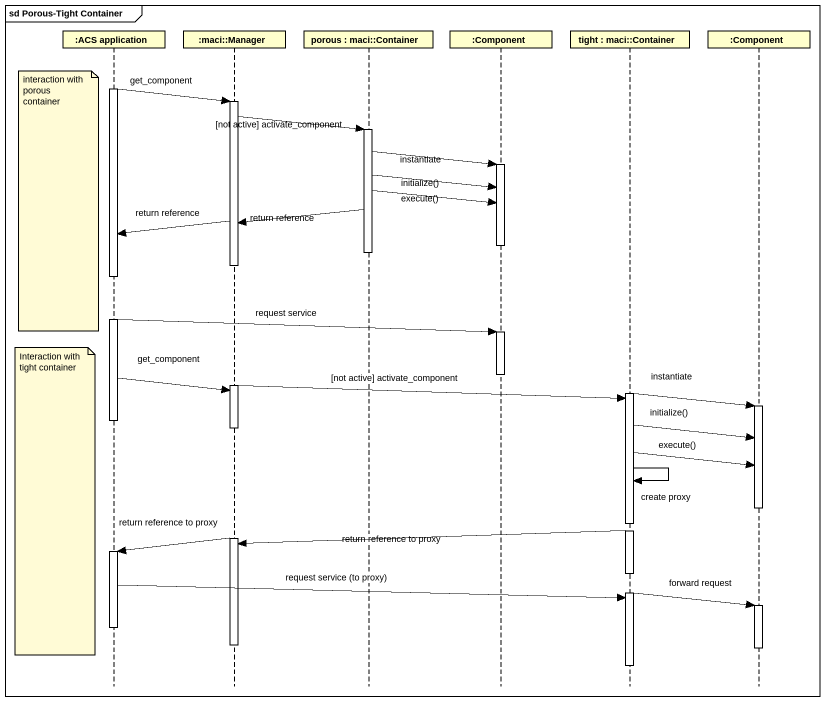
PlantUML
@startuml
mainframe sd Porous-Tight Container
hide footbox
participant ":ACS application" as ACS_application #FFFFCC
participant ":maci::Manager" as maci_Manager #FFFFCC
participant "porous : maci::Container" as porous #FFFFCC
participant ":Component" as Component_ #FFFFCC
participant "tight : maci::Container" as tight #FFFFCC
participant ":Component" as Component__2 #FFFFCC

activate ACS_application
ACS_application -> maci_Manager : get_component
activate maci_Manager
maci_Manager -> porous : [not active] activate_component
activate porous
porous -> Component_ : instantiate
activate Component_
porous -> Component_ : initialize()
porous -> Component_ : execute()
note left of ACS_application : interaction with porous container
porous -> maci_Manager : return reference
maci_Manager -> ACS_application : return reference
deactivate Component_
deactivate porous
deactivate maci_Manager
ACS_application -> Component_ : request service
activate Component_
deactivate Component_
ACS_application -> maci_Manager : get_component
activate maci_Manager
maci_Manager -> tight : [not active] activate_component
activate tight
tight -> Component__2 : instantiate
activate Component__2
deactivate ACS_application
tight -> Component__2 : initialize()
deactivate maci_Manager
tight -> Component__2 : execute()
tight -> tight : create proxy
note left of ACS_application : Interaction with tight container
deactivate Component__2
tight -> maci_Manager : return reference to proxy
activate maci_Manager
maci_Manager -> ACS_application : return reference to proxy
activate ACS_application
deactivate tight
ACS_application -> tight : request service (to proxy)
activate tight
tight -> Component__2 : forward request
activate Component__2
deactivate ACS_application
deactivate maci_Manager
deactivate Component__2
deactivate tight
@enduml
